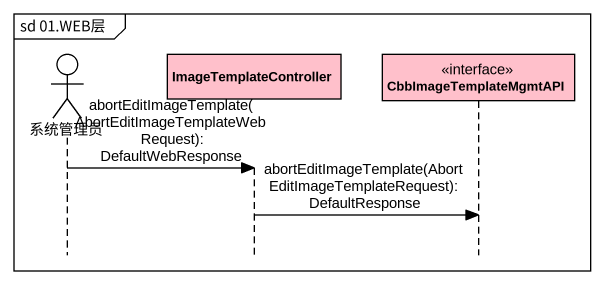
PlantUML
@startuml
mainframe sd 01.WEB层
hide footbox
actor 系统管理员 #FFFFFF
participant ImageTemplateController #FFC0CB
participant CbbImageTemplateMgmtAPI <<interface>> #FFC0CB

系统管理员 -> ImageTemplateController : abortEditImageTemplate(AbortEditImageTemplateWebRequest): DefaultWebResponse
ImageTemplateController -> CbbImageTemplateMgmtAPI : abortEditImageTemplate(AbortEditImageTemplateRequest): DefaultResponse
@enduml
